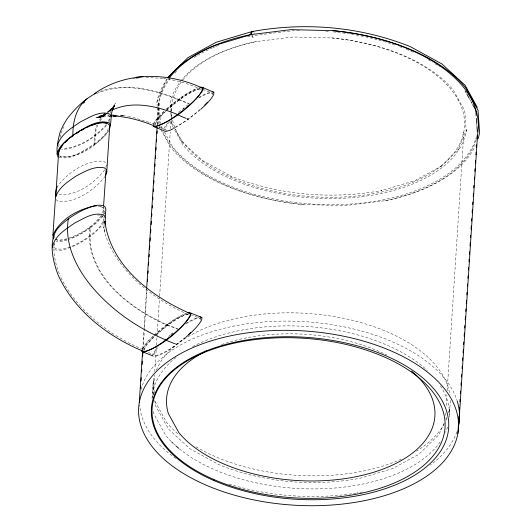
<?xml version="1.0" encoding="UTF-8"?>
<svg xmlns="http://www.w3.org/2000/svg" width="532" height="532" viewBox="0 0 532 532"><rect width="100%" height="100%" fill="white"/><g stroke="black" fill="none" stroke-linecap="round" stroke-linejoin="round"><path stroke-width="0.4" stroke-dasharray="2.66 2" d="M97.409 215.074L99.75 214.975L102.736 216.172C104.89 223.161 103.068 231.174 106.593 238.077C110.45 248.863 116.588 258.685 123.77 267.549C141.239 288.61 164.428 304.464 189.552 315.017M58.819 147.005L58.972 144.618L59.677 146.533M59.351 155.929C71.388 160.205 84.043 150.19 93.965 144.365L95.348 129.954L97.03 124.747M59.152 157.399C71.88 160.212 84.162 150.968 94.563 144.624L96.026 129.901L97.901 124.441M109.339 121.722L109.745 116.249M155.131 125.366L155.264 123.278L157.306 119.886L165.705 110.955M142.756 348.793L144.039 328.889M144.092 328.058L146.613 289.082M157.233 124.894L158.736 101.672M143.081 349.577L146.992 289.149M157.645 124.422L159.035 102.902A160.232 87.268 3.7 0 1 169.655 79.208M166.855 130.413L165.073 129.788L165.206 127.687L169.622 121.515M152.338 397.783L153.482 380.087L154.293 393.168M153.249 394.857L154.48 375.785M154.752 371.642L156.415 345.933M156.468 345.102L159.573 297.009M159.633 296.178L170.247 131.983M170.459 128.671L171.105 118.716M171.158 117.891L171.537 112.086M171.59 111.255L172.122 102.962M212.421 94.763L212.514 93.366L203.816 89.709M445.563 415.492L445.776 412.174M446.208 405.537L446.907 394.757M447.173 390.614L463.957 131.058M449.134 416.756L449.66 408.603L448.336 413.291M54.005 244.008C53.24 254.941 55.94 265.907 60.202 275.922M102.164 215.327L100.495 217.834L95.88 222.662L89.928 227.543C84.103 274.299 129.456 308.873 167.567 325.424C173.917 321.142 180.228 316.068 187.869 314.399L188.986 314.811M102.616 216.185L96.844 222.622L90.546 227.796C84.728 273.993 129.376 308.221 166.982 324.753L176.105 318.548L186.672 313.401M102.51 212.847L103.275 210.699L103.547 206.615M104.112 213.864L104.385 209.867L103.334 207.374L100.349 206.177L95.667 206.369M143.979 350.674L144.125 348.573L146.127 345.175L154.36 336.251M152.844 355.908L152.99 353.68L157.08 347.735M185.296 337.361C176.345 344.49 167.174 352.523 155.903 355.516L154.16 354.877L154.307 352.769L156.315 349.358L158.975 346.192M200.464 319.978L200.557 318.575L192.404 315.396M60.163 137.229L60.874 133.998M157.093 106.686L157.133 101.246L166.516 79.148M466.178 131.271L466.498 129.835L457.872 150.157L458.591 148.953L440.356 167.001L441.301 166.217L414.554 180.767L381.251 190.702L381.89 190.523C331.243 199.726 278.249 195.211 230.403 175.939L231.154 176.252L202.286 160.332L181.326 141.186L182.223 142.157L170.925 121.682L171.63 124.455L182.855 144.804A148.993 81.15 3.7 0 0 343.067 198.256A148.993 81.15 3.7 0 0 466.178 131.271L464.755 110.789L453.523 90.44A148.993 81.15 3.7 0 0 332.128 37.945L293.318 36.987L256.211 41.569A148.993 81.15 3.7 0 0 181.598 80.006M110.25 113.15L110.816 111.028M54.882 235.377L54.497 236.807L55.281 238.675M54.676 242.738L53.898 245.604L54.949 248.098C64.399 251.822 74.267 244.92 82.526 240.883C90.786 235.117 101.166 229.093 103.787 218.665M103.414 213.452L104.385 209.867M108.488 121.389L109.592 117.745L108.654 115.185L105.735 113.928L102.636 114.014M108.362 128.684C105.748 135.441 99.391 139.923 93.965 144.365M153.635 124.754L155.69 120.505L164.408 111.075M105.815 167.214L106.32 165.778L105.881 163.025L103.753 161.296C85.998 159.8 67.404 172.82 57.243 186.652M61.054 133.193L63.654 126.935M444.2 423.026L438.853 434.717L418.943 454.262L392.317 468.705L359.978 478.295C312.849 486.86 263.546 482.657 219.024 464.729L189.758 448.622L168.617 429.231L155.723 406.089L154.805 400.523M445.789 419.283L446.747 417.035M111.594 108.601L110.629 110.683L111.733 108.708M99.923 120.944L104.485 115.284L107.677 112.691M142.097 349.305L144.219 345.707L148.149 341.019L153.555 335.632M153.216 124.003L155.384 120.405L164.361 110.862M163.863 128.604L166.024 125.007L168.531 122.081M143.061 348.247L146.819 342.867L153.582 335.872M103.062 215.52L104.378 213.532M103.787 222.329C97.137 232.91 86.071 239.779 75.231 245.458C68.548 247.985 60.641 252.481 53.546 249.036M106.294 124.561C95.314 136.917 79.747 147.524 62.829 148.435M109.339 129.569L106.094 134.264L101.027 139.424L94.563 144.624M104.631 169.961C94.197 183.567 76.302 196.148 58.54 194.725M101.166 215.473C93.173 226.659 80.645 234.166 67.81 238.569M111.667 108.329L109.379 111.494L111.54 108.515M108.202 131.417C97.915 145.05 78.709 158.523 61 156.714L59.976 155.816M105.316 176.119C95.022 189.744 75.817 203.224 58.108 201.415L56.066 199.62M114.021 105.15L115.437 103.248L114.134 104.99M99.564 120.033L102.929 115.876L105.296 113.835M106.659 125.512C94.729 137.628 79.055 148.674 61.566 149.445M111.461 108.402L109.299 110.59L111.747 108.468M154.154 336.703L146.692 344.836L144.744 348.141L144.611 350.182L130.014 343.659L114.506 334.734M110.796 110.077L108.315 112.172M166.064 110.855L157.884 119.54L155.903 122.839L155.77 124.874L149.898 122.626M154.18 335.333L166.982 324.753M166.775 108.947C176.491 100.721 186.732 92.448 198.788 87.986M154.147 335.12C163.65 326.688 173.798 318.635 185.475 313.428M154.925 335.692C165.046 327.16 175.447 317.557 188.448 313.887M156.435 334.568L167.567 325.424M168.564 336.41L170.326 334.867M185.568 337.554C176.159 345.022 166.523 353.454 154.679 356.586L153.455 356.134M166.117 109.293C175.68 101 185.907 93.147 197.565 88.019M166.283 110.39C176.664 101.792 187.35 92.176 200.591 88.478M166.622 110.304C176.724 101.945 187.111 92.581 199.999 88.99L201.728 89.595C189.552 84.109 176.677 80.099 163.404 78.45M178.559 112.352L185.402 106.772M200.059 109.479C192.059 116.461 183.507 122.985 174.03 127.826M200.225 109.772L188.288 119.374L174.715 128.039M107.664 111.82L112.97 107.404M170.912 334.355L172.82 332.866M171.264 334.482L172.461 333.544M104.485 115.284L107.949 112.604M186.054 106.274L187.995 104.777M183.134 108.914L184.358 107.969M106.353 113.549L100.841 117.226L105.037 114.513L99.497 117.439L103.195 115.816L98.141 117.765L103.221 116.295L98.626 117.319L109.944 115.916M107.038 113.09L111.148 110.643M89.928 227.543L83.125 232.092L76.029 235.922L69.207 238.735M90.546 227.796L83.344 232.604L75.823 236.66L69.326 239.347M105.11 113.549L100.541 116.442L104.99 113.808L97.622 117.585L102.237 115.417L95.228 118.044L105.216 115.032L99.464 116.142L108.142 115.065M107.77 111.886L111.959 109.379M185.535 323.642L191.161 320.264L198.576 317.238M186.419 323.549L195.35 318.821L198.822 317.937L200.557 318.575M198.981 97.403L202.872 95.115L210.473 92.049M198.709 98.008L207.161 93.645L210.725 92.741L212.514 93.366M96.99 93.439C123.431 81.928 153.721 89.569 179.211 100.089M99.91 91.457C125.778 82.36 154.134 89.316 178.632 99.411M67.072 238.782L59.152 240.231L55.488 239.639M66.959 239.327L63.208 240.304L58.533 240.497L55.547 239.3M67.012 240.058L62.257 241.302L57.303 241.508L56.04 240.996M132.92 78.796L135.294 78.423M136.079 78.304L139.238 77.812M146.041 77.379L162.692 78.384M111.208 114.865L124.122 115.57L120.578 115.205L127.627 116.328M128.431 116.508L134.895 117.964L149.146 122.373M167.58 325.218L177.861 329.315M166.995 324.52L177.894 328.889M175.374 343.971L176.83 344.556M175.387 343.539L176.857 344.138M148.342 352.477L154.16 354.877M179.224 99.89L189.266 104.206M178.652 99.178L189.299 103.78M186.765 118.716L188.288 119.374M186.878 118.33L188.315 118.955M158.682 126.949L165.073 129.788M113.835 334.282C101.978 326.548 91.005 317.444 81.356 307.084M100.708 206.21L102.829 207.946L103.275 210.699M80.831 306.472C72.724 297.534 65.596 287.606 60.548 276.613M251.53 35.79L253.644 38.404L252.161 35.711L291.43 30.863A160.232 87.268 3.7 0 1 299.509 30.59M469.57 98.945L470.74 101.067M161.349 126.397L162.912 129.229M164.474 132.056L172.667 146.899A160.232 87.268 3.7 0 0 339.981 204.574A160.232 87.268 3.7 0 0 476.1 137.741M158.769 125.805L160.351 128.678M160.744 129.389L170.639 147.317A162.46 88.485 3.7 0 0 303.007 204.561L345.328 205.598L385.786 200.604A162.46 88.485 3.7 0 0 475.369 145.768M154.965 401.347L166.436 422.135A148.947 81.123 3.7 0 0 179.51 435.216M254.003 32.831L254.336 33.576M104.857 232.371L103.667 226.798L104.192 229.312M476.719 123.344L476.951 126.616M170.772 112.166L170.2 103.973A148.993 81.15 3.7 0 1 181.106 80.611M170.832 112.99L171.284 119.54M171.344 120.358L171.63 124.455M159.035 102.902L159.321 106.992M159.374 107.81L160.458 123.351M157.146 107.484L158.317 124.289M456.875 431.824A160.232 87.268 3.7 0 1 430.102 465.241M362.492 491.994A160.232 87.268 3.7 0 1 356.952 492.971M356.154 493.098A160.232 87.268 3.7 0 1 228.481 483.854M175.706 458.491A160.232 87.268 3.7 0 1 139.67 404.852M141.066 389.59A160.232 87.268 3.7 0 1 297.042 321.288A160.232 87.268 3.7 0 1 457.267 401.248M476.167 139.736A160.232 87.268 3.7 0 1 385.155 200.684M174.802 73.103A160.232 87.268 3.7 0 1 176.538 71.321M194.26 57.423A160.232 87.268 3.7 0 1 197.026 55.747M197.731 55.328A160.232 87.268 3.7 0 1 212.135 48.046M212.933 47.7A160.232 87.268 3.7 0 1 215.36 46.67M216.178 46.337A160.232 87.268 3.7 0 1 220.507 44.641M247.36 36.688A160.232 87.268 3.7 0 1 250.692 35.963M325.837 31.275A160.232 87.268 3.7 0 1 329.108 31.528M333.165 31.887A160.232 87.268 3.7 0 1 396.546 45.546M399.645 46.663A160.232 87.268 3.7 0 1 401.946 47.521M406.455 49.29A160.232 87.268 3.7 0 1 410.112 50.813M410.83 51.125A160.232 87.268 3.7 0 1 414.734 52.861M428.154 59.664A160.232 87.268 3.7 0 1 432.35 62.098M435.056 63.76A160.232 87.268 3.7 0 1 439.598 66.733M303.433 204.574A160.192 87.248 3.7 0 1 162.805 131.623M161.628 128.691A160.192 87.248 3.7 0 1 160.87 126.496M160.085 123.737A160.232 87.268 3.7 0 1 167.999 79.847M331.622 37.918A146.759 79.933 3.7 0 1 464.549 125.446A146.759 79.933 3.7 0 1 325.125 197.286A146.759 79.933 3.7 0 1 172.528 119.9M171.949 116.654A146.759 79.933 3.7 0 1 171.517 111.78M171.497 110.969A146.759 79.933 3.7 0 1 182.396 80.551M182.868 79.946A146.759 79.933 3.7 0 1 256.843 41.489M156.814 102.683A162.46 88.485 3.7 0 1 167.54 78.723M447.552 427.036A148.947 81.123 3.7 0 1 445.59 432.383M440.203 441.932A148.947 81.123 3.7 0 1 320.104 488.822A148.947 81.123 3.7 0 1 179.324 448.802M175.474 445.503A148.947 81.123 3.7 0 1 173.645 443.821M171.311 441.547A148.947 81.123 3.7 0 1 165.592 435.176L154.12 414.395A148.947 81.123 3.7 0 1 152.883 409.5M152.039 398.801A148.947 81.123 3.7 0 1 177.249 356.493M192.717 346.631A148.947 81.123 3.7 0 1 427.216 370.398M440.449 385.893A148.947 81.123 3.7 0 1 449.38 416.795M450.298 400.476A148.947 81.123 3.7 0 1 448.396 413.989M446.754 418.578A148.947 81.123 3.7 0 1 446.095 420.094M444.22 423.824A148.947 81.123 3.7 0 1 416.576 451.089M401.281 459.156A148.947 81.123 3.7 0 1 195.577 446.521M153.429 394.811A148.947 81.123 3.7 0 1 154.533 375.472M156.395 370.112A148.947 81.123 3.7 0 1 187.244 337.188M187.922 336.783A148.947 81.123 3.7 0 1 347.123 319.08A148.947 81.123 3.7 0 1 449.846 394.704M221.551 344.583A134.436 73.216 3.7 0 1 386.811 355.037"/><path stroke-width="0.8" d="M105.25 217.874L105.216 224.318L104.857 221.239C110.57 265.887 151.394 296.71 190.064 313.494L190.423 314.638C186.725 323.888 177.794 329.88 170.626 336.357C162.433 342.256 154.267 349.544 144.125 351.625C108.136 336.829 74.38 311.007 58.055 274.831C52.914 261.405 48.272 241.821 57.143 229.166C64.279 220.993 73.416 214.855 83.052 210.014C89.735 207.487 97.642 202.991 104.738 206.436L105.848 209.076L105.25 217.874L104.139 215.234C94.137 211.284 83.69 218.599 74.939 222.868C66.194 228.973 55.208 235.357 52.435 246.396L52.987 247.719M57.915 156.867C55.68 149.332 58.081 140.88 59.75 133.333C61.526 128.139 64.266 123.377 67.172 118.749C75.098 108.448 84.648 98.892 96.365 93.047M106.726 172.474L109.612 127.773L109.286 124.954L107.245 123.158C97.429 121.05 87.953 126.656 79.547 131.032C71.381 136.465 61.978 142.376 58.633 152.105L55.74 196.807C59.092 187.078 68.495 181.166 76.655 175.726C85.06 171.357 94.536 165.751 104.352 167.859L106.4 169.655L106.726 172.474L105.595 175.387M56.917 154.16C58.866 145.748 66.573 140.428 72.871 135.241C72.758 121.715 76.229 107.118 87.448 98.46M109.339 129.569C112.026 121.828 109.885 113.003 114.121 105.622L112.651 108.88M139.271 402.691L142.596 351.28M146.672 288.258L157.073 127.381M140.568 388.48L140.727 385.999M141.047 381.032L141.259 377.72M141.638 371.928L141.798 369.441M142.117 364.48L142.33 361.168M142.656 356.201L142.869 352.889M147.47 281.701L147.63 279.214M148.009 273.421L148.169 270.941M148.541 265.142L148.701 262.662M149.08 256.863L149.239 254.382M149.559 249.415L149.771 246.103M150.097 241.136L150.31 237.824M150.629 232.863L150.842 229.551M151.168 224.584L151.381 221.272M151.7 216.305L151.859 213.824M152.238 208.025L152.398 205.545M152.77 199.746L152.93 197.266M153.309 191.473L153.469 188.986M153.841 183.194L154.001 180.714M154.373 174.915L154.539 172.435M154.912 166.636L155.071 164.155M155.444 158.363L155.61 155.876M155.982 150.084L156.142 147.597M156.514 141.805L156.681 139.324M157.053 133.525L157.213 131.045M199.826 87.448L201.329 87.068L203.217 87.727L203.071 89.941C191.321 106.353 174.011 120.079 154.965 126.882L153.076 126.224L165.605 131.484L169.375 130.533L173.379 128.664M203.217 87.727L213.864 92.329L213.718 94.55C210.612 100.362 205.618 104.851 200.823 109.26M457.879 433.361A160.232 87.268 3.7 0 0 231.759 335.579A160.232 87.268 3.7 0 0 206.083 485.137A160.232 87.268 3.7 0 0 457.879 433.361L459.01 415.951M459.382 410.145L459.542 407.658M459.921 401.853L460.08 399.366M460.453 393.56L460.619 391.073M460.991 385.268L461.151 382.781M461.53 376.975L461.69 374.488M462.062 368.683L462.228 366.196M462.601 360.39L462.76 357.903M463.086 352.922L463.299 349.61M463.618 344.63L463.778 342.143M464.157 336.337L464.37 333.025M464.695 328.045L464.855 325.557M465.227 319.752L465.44 316.44M465.766 311.459L465.926 308.972M466.298 303.173L466.464 300.68M466.837 294.881L466.996 292.387M467.375 286.588L467.535 284.095M467.907 278.296L468.074 275.802M468.446 270.003L468.606 267.51M468.985 261.711L469.144 259.217M469.463 254.243L469.623 251.756M470.002 245.95L470.215 242.632M470.534 237.658L470.7 235.171M471.073 229.365L471.286 226.047M471.611 221.073L471.771 218.585M472.143 212.78L472.363 209.462M472.682 204.488L472.842 202M473.221 196.195L473.38 193.708M473.753 187.902L473.919 185.415M474.291 179.61L474.451 177.123M474.83 171.317L474.99 168.83M475.362 163.025L475.522 160.538M475.901 154.732L476.06 152.245M476.379 147.271L476.546 144.784M476.918 138.978L477.131 135.66M458.857 424.124L477.65 133.572A160.232 87.268 3.7 0 0 476.054 110.703L472.689 104.605M53.36 237.904L52.921 235.157L55.966 190.237L57.243 186.652M68.335 218.885C64.106 245.279 77.539 270.542 94.483 289.78C113.988 311.759 138.832 328.756 165.944 339.948M103.607 205.798L105.988 170.679M152.844 355.908L141.944 351.539L142.044 350.049M187.676 312.863L189.146 312.49L190.981 313.168L190.828 315.396C179.41 331.662 162.519 345.441 143.78 352.211L141.944 351.539M190.981 313.168L201.881 317.538L201.728 319.772C198.01 326.668 191.952 331.908 186.153 337.042M57.483 145.409C60.641 134.25 71.773 127.826 80.784 121.668C89.569 117.499 100.136 110.077 110.084 114.247L111.082 116.954M52.921 235.157C60.329 218.705 79.095 208.63 96.332 205.704M112.358 109.532L114.546 105.815L113.19 107.624M62.583 145.289L59.518 149.725L58.407 153.369L58.879 154.646M112.305 108.907L113.688 107.218M207.487 102.197L204.793 105.004M65.243 142.583L67.365 140.415M190.709 332.487L188.348 334.688M167.234 77.945L187.836 57.702L216.271 42.234L251.676 31.667M83.438 103.208L84.595 102.104M71.64 136.977L72.864 135.993M110.723 115.923L116.182 115.936L112.957 115.89C127.574 116.674 141.851 120.698 155.311 126.297C165.645 124.189 174.03 116.88 182.436 110.935C189.731 104.452 198.855 98.506 202.652 89.19L202.28 88.059C168.218 72.039 125.665 71.394 94.23 93.825M72.871 135.241C83.012 129.196 97.19 118.377 109.519 122.998L110.516 125.705M76.941 133.226L79.022 131.863M81.13 130.573L84.009 129.037M111.826 110.284C132.681 100.149 157.239 106.267 177.655 114.54M87.614 127.128L89.143 126.51M90.673 125.891C95.62 124.009 101.399 121.442 106.626 123.311M477.304 107.378L465.108 85.28L441.926 63.96L410.491 46.723C360.689 26.68 305.534 21.872 252.806 31.435L252.341 31.588A6.763 1.869 83 0 0 251.51 34.527M143.028 76.641L136.205 77.233M478.069 138.812A162.46 88.485 3.7 0 0 479.565 132.554L478.009 110.151L465.739 87.926A162.46 88.485 3.7 0 0 333.371 30.683L291.057 29.646L251.23 34.56L215.879 45.107A160.232 87.268 3.7 0 0 168.89 78.603M200.976 87.654L202.28 88.059M188.8 313.075L190.064 313.494M212.607 91.89L213.864 92.329M200.045 316.866L201.881 317.538M165.931 340.187L174.649 343.685M177.641 114.766L186.007 118.383M252.806 31.435L253.318 31.727M465.274 91.171L466.059 92.588M466.837 93.998L469.177 98.24M471.133 101.778L471.911 103.188M53.027 237.598L53.586 238.921M58.633 152.105L58.793 153.515M475.814 110.257L475.754 109.472A160.232 87.268 3.7 0 0 332.866 30.663M475.867 111.075L476.207 115.983M476.379 118.437L476.719 123.344M476.951 126.616L477.29 131.524M168.471 77.506A162.46 88.485 3.7 0 1 250.599 34.64A6.736 2.54 78.4 0 1 253.026 31.767M457.267 401.248A160.232 87.268 3.7 0 1 458.564 425.66M411.529 371.03A134.436 73.216 3.7 0 1 366.887 474.198A134.436 73.216 3.7 0 1 178.759 432.469L168.405 413.71A134.436 73.216 3.7 0 1 207.121 350.581M178.666 448.263A148.947 81.123 3.7 0 1 176.092 446.062M173.046 443.249A148.947 81.123 3.7 0 1 171.883 442.112M213.857 479.498A146.759 79.933 3.7 0 0 444.493 432.077A146.759 79.933 3.7 0 0 237.378 342.508A146.759 79.933 3.7 0 0 213.857 479.498M214.05 480.615A148.947 81.123 3.7 0 0 448.117 432.483A148.947 81.123 3.7 0 0 237.924 341.591A148.947 81.123 3.7 0 0 214.05 480.615"/></g></svg>
